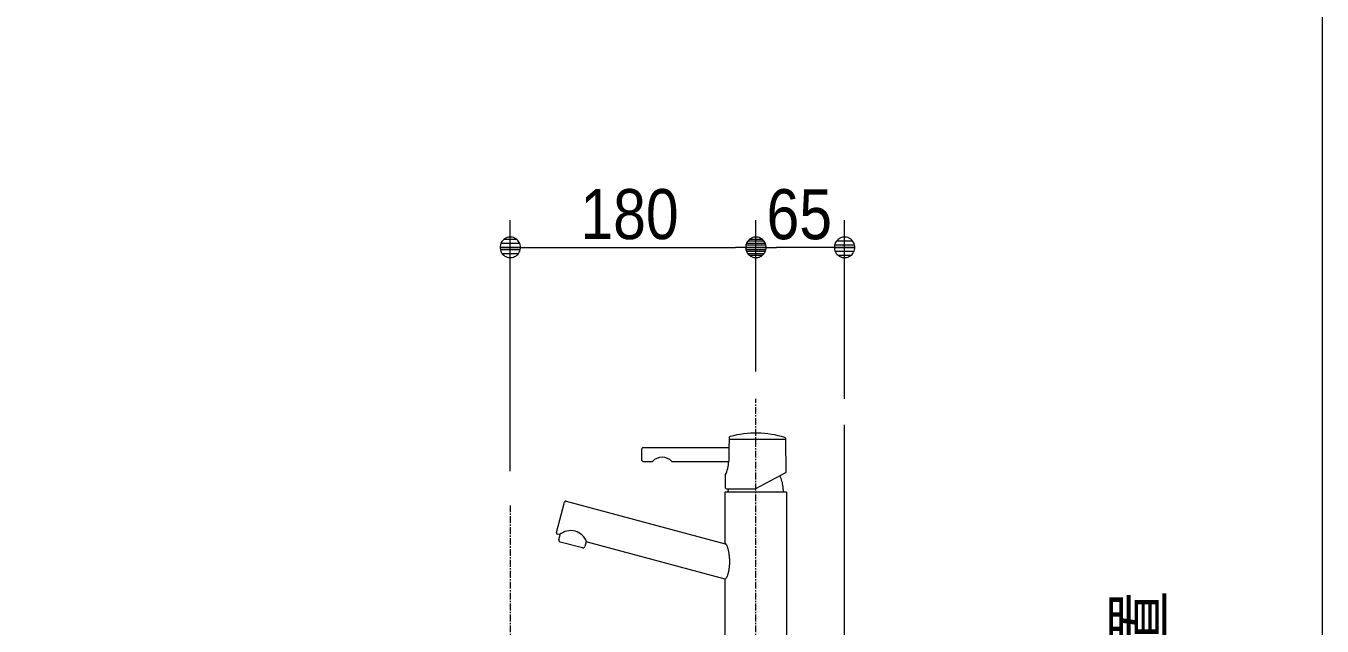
# Model space of a CAD drawing. Units: millimetres, scale not verified. Extents: x -6062 to 6062, y -3045 to 3045.
# Drawn here: x -3872 to -2922, y -1217 to -778 of the extents above; entities that cross this region are included whole.
import ezdxf
from ezdxf.enums import TextEntityAlignment as Align

# ---------------------------------------------------------------- set-up
doc = ezdxf.new("R2010")
doc.units = ezdxf.units.MM
doc.header["$LTSCALE"] = 20
doc.linetypes.add('CHAIN1', pattern=[8, 5, -1, 1, -1])
for name, color, linetype, lineweight in [('0-0_1図面枠', 7, 'Continuous', 9), ('0-1_4給排水', 7, 'Continuous', 9), ('0-2_2寸法-1', 7, 'Continuous', 9), ('0-3_0', 7, 'Continuous', 9), ('0-4_2寸法-2', 7, 'Continuous', 9), ('0-5_5ボウル・キャビネット', 7, 'Continuous', 9)]:
    doc.layers.add(name, color=color, linetype=linetype, lineweight=lineweight)
doc.styles.add('ＭＳ Ｐゴシック', font='')
doc.styles.get('ＭＳ Ｐゴシック').set_extended_font_data('MS PGothic')

# ---------------------------------------------------------------- blocks, each defined once
blk = doc.blocks.new('グループ-4')
at = {"layer": '0-0_1図面枠'}
blk.add_line((-22700, 41000), (-22700, -48600), dxfattribs=at)
blk = doc.blocks.new('グループ-12')
at = {"layer": '0-5_5ボウル・キャビネット'}
blk.add_lwpolyline([(-41700, -41400), (-29700, -41400), (-29700, -21400)], dxfattribs=at)
blk = doc.blocks.new('_Dot')
at = {"layer": '0-3_0'}
for p, q in [((-10, 0), (-20, 0)), ((9.78, 2), (-9.78, 2)), ((7.99, 6), (-7.99, 6)), ((9.16, -3.98), (-9.16, -3.98)), ((6, -7.98), (-6, -7.98))]:
    blk.add_line(p, q, dxfattribs=at)
for points in [[(10, 0), (9.92, 1.25), (9.69, 2.49), (9.3, 3.68), (8.76, 4.82), (8.09, 5.88), (7.29, 6.85), (6.37, 7.71), (5.36, 8.44), (4.26, 9.05), (3.09, 9.51), (1.87, 9.82), (0.63, 9.98), (-0.63, 9.98), (-1.87, 9.82), (-3.09, 9.51), (-4.26, 9.05), (-5.36, 8.44), (-6.37, 7.71), (-7.29, 6.85), (-8.09, 5.88), (-8.76, 4.82), (-9.3, 3.68), (-9.69, 2.49), (-9.92, 1.25), (-10, 0), (0, 0)], [(-10, 0), (-9.92, -1.25), (-9.69, -2.49), (-9.3, -3.68), (-8.76, -4.82), (-8.09, -5.88), (-7.29, -6.85), (-6.37, -7.71), (-5.36, -8.44), (-4.26, -9.05), (-3.09, -9.51), (-1.87, -9.82), (-0.63, -9.98), (0.63, -9.98), (1.87, -9.82), (3.09, -9.51), (4.26, -9.05), (5.36, -8.44), (6.37, -7.71), (7.29, -6.85), (8.09, -5.88), (8.76, -4.82), (9.3, -3.68), (9.69, -2.49), (9.92, -1.25), (10, 0), (0, 0)]]:
    blk.add_lwpolyline(points, close=True, dxfattribs=at)
blk = doc.blocks.new('グループ-14')
at = {"layer": '0-1_4給排水', "linetype": 'CHAIN1'}
blk.add_line((-34600, -22580), (-34600, -34020), dxfattribs=at)
blk = doc.blocks.new('グループ-22')
at = {"layer": '0-1_4給排水', "linetype": 'CHAIN1'}
blk.add_line((-31000, -25400), (-31000, -21020), dxfattribs=at)
at = {"layer": '0-1_4給排水'}
for p, q in [((-30561.3, -21615.3), (-31393.3, -21615.3)), ((-32674.5, -21755.3), (-32674.5, -21915.3)), ((-31395, -21735.3), (-31397.7, -21933.2)), ((-32654.5, -21935.3), (-32517.4, -21935.3)), ((-32231.7, -21935.3), (-31397.8, -21935.3)), ((-31451.3, -22145.1), (-31451.3, -22315.3)), ((-30999.1, -22334.2), (-30560, -22100.7)), ((-30550, -22386), (-31450, -22386)), ((-31431.3, -22335.3), (-31003.8, -22335.3)), ((-31404.9, -22380), (-31401, -22335.3)), ((-30595.1, -22380), (-30601.5, -22306.5)), ((-33924.3, -22975.1), (-33805.3, -22530.8)), ((-33542.5, -23203.7), (-33867.1, -23116.8))]:
    blk.add_line(p, q, dxfattribs=at)
for points in [[(-31393.3, -21592.1), (-31393.3, -21615.3), (-31395, -21735.3), (-32654.5, -21735.3)], [(-30554.7, -22091.7), (-30561.3, -21615.3), (-30561.3, -21606.5)], [(-33780.8, -22516.6), (-31450, -23141.2), (-31450, -22386), (-31444, -22380), (-30556, -22380), (-30550, -22386), (-30550, -24800)], [(-33888.3, -23080), (-33869.6, -23010.5), (-33910.2, -22999.6)], [(-31450, -24800), (-31450, -23658.8), (-33487.1, -23113), (-33505.8, -23182.5)], [(-31392.8, -23281.3), (-31395, -23269.1), (-31397.5, -23256.8), (-31400.1, -23244.6), (-31403, -23232.4), (-31406, -23220.7), (-31409, -23209.7), (-31412, -23199.6), (-31415, -23190.3), (-31418.1, -23181.7), (-31421.2, -23174), (-31424.3, -23167.1), (-31427.4, -23161.1), (-31430.6, -23155.8), (-31433.8, -23151.3), (-31437, -23147.7), (-31440.2, -23144.8), (-31443.4, -23142.8), (-31446.7, -23141.6), (-31450, -23141.2)], [(-31452.5, -23658.1), (-31449.6, -23657.9), (-31446.3, -23656.8), (-31443, -23654.9), (-31439.7, -23652.2), (-31436.4, -23648.6), (-31433.1, -23644.3), (-31429.7, -23639.1), (-31426.4, -23633.1), (-31423, -23626.3), (-31419.7, -23618.7), (-31416.3, -23610.3), (-31412.9, -23601.1), (-31409.6, -23591), (-31406.3, -23580.5), (-31403.2, -23569.8), (-31400.4, -23559), (-31397.7, -23548), (-31395.3, -23536.9), (-31393, -23525.7), (-31391, -23514.3), (-31389.2, -23502.8), (-31387.6, -23491.1), (-31386.2, -23479.3), (-31385.1, -23467.3), (-31384.1, -23455.2), (-31383.3, -23443), (-31382.8, -23430.6), (-31382.5, -23418.1), (-31382.3, -23405.5), (-31382.4, -23393), (-31382.7, -23380.5), (-31383.2, -23368), (-31384, -23355.5), (-31384.9, -23343.1), (-31386.1, -23330.7), (-31387.4, -23318.3), (-31389, -23305.9), (-31390.8, -23293.6), (-31392.8, -23281.3)]]:
    blk.add_lwpolyline(points, dxfattribs=at)
for centre, radius, start, end in [((-31373.3, -21592.1), 20, 142.8192, 180), ((-31373.3, -21592.1), 20, 105.63841, 142.8192), ((-31001.3, -22921), 1400, 88.95973, 105.6384), ((-31001.3, -22921), 1400, 72.28107, 88.95973), ((-30581.3, -21606.5), 20, 36.14053, 72.28107), ((-30581.3, -21606.5), 20, 0, 36.14053), ((-32654.5, -21755.3), 20, 135, 180), ((-32654.5, -21755.3), 20, 90, 135), ((-32654.5, -21915.3), 20, 180, 225), ((-32654.5, -21915.3), 20, 225, 270), ((-32374.5, -22075.3), 200, 90, 135.573), ((-32374.5, -22075.3), 200, 44.427, 90), ((-31847.7, -21927.1), 450, 332.36262, 345.78827), ((-31847.7, -21927.1), 450, 345.78827, 358.94747), ((-31431.3, -22145.1), 20, 166.18131, 180), ((-31431.3, -22145.1), 20, 152.36262, 166.18131), ((-31000, -22341.3), 400, 16.92348, 28.84696), ((-31000, -22341.3), 400, 5, 16.92348), ((-30564.7, -22091.8), 10, 297.99996, 329.39786), ((-30564.7, -22091.8), 10, 329.39786, 0.79576), ((-31431.3, -22315.3), 20, 180, 225), ((-31431.3, -22315.3), 20, 225, 270), ((-31003.8, -22325.3), 10, 270, 284.00001), ((-31003.8, -22325.3), 10, 284.00001, 298.00001), ((-33786, -22536), 20, 75, 164.99999), ((-33905, -22980.3), 20, 165, 254.99999), ((-33715.4, -23200), 250, 75, 130.08079), ((-33715.4, -23200), 250, 19.91921, 75), ((-33859.3, -23087.8), 30, 165, 255), ((-33534.7, -23174.8), 30, 255, 300), ((-33534.7, -23174.8), 30, 300, 345)]:
    blk.add_arc(centre, radius, start, end, dxfattribs=at)

msp = doc.modelspace()

# ---------------------------------------------------------------- linework, layer by layer
at = {"layer": '0-2_2寸法-1'}
for p, q in [((-3517.5, -1104), (-3517.5, -920)), ((-3337.5, -1031), (-3337.5, -920)), ((-3337.5, -1031), (-3337.5, -920)), ((-3272.5, -1051), (-3272.5, -920)), ((-3502.49, -940), (-3352.51, -940)), ((-3287.51, -940), (-3322.49, -940))]:
    msp.add_line(p, q, dxfattribs=at)

# ---------------------------------------------------------------- block references
at = {"layer": '0-0_1図面枠', "xscale": 0.05, "yscale": 0.05}
msp.add_blockref('グループ-4', (-1787.5, 0), dxfattribs=at)
at = {"layer": '0-1_4給排水', "xscale": 0.05, "yscale": 0.05}
for name in ['グループ-22', 'グループ-14']:
    msp.add_blockref(name, (-1787.5, 0), dxfattribs=at)
at = {"layer": '0-2_2寸法-1', "xscale": 0.7503418, "yscale": 0.7503418, "rotation": 180}
for p in [(-3517.5, -940), (-3337.5, -940)]:
    msp.add_blockref('_Dot', p, dxfattribs=at)
at = {"layer": '0-2_2寸法-1', "xscale": 0.7503418, "yscale": 0.7503418}
for p in [(-3337.5, -940), (-3272.5, -940)]:
    msp.add_blockref('_Dot', p, dxfattribs=at)
at = {"layer": '0-5_5ボウル・キャビネット', "xscale": 0.05, "yscale": 0.05}
msp.add_blockref('グループ-12', (-1787.5, 0), dxfattribs=at)

# ---------------------------------------------------------------- texts
at = {"layer": '0-2_2寸法-1', "style": 'ＭＳ Ｐゴシック', "width": 0.9}
for s, p in [('180', (-3466.11, -944.96)), ('65', (-3329.69, -945.06))]:
    msp.add_text(s, height=36.66, dxfattribs=at).set_placement(p, align=Align.BOTTOM_LEFT)
at = {"layer": '0-4_2寸法-2', "style": 'ＭＳ Ｐゴシック', "width": 0.9}
msp.add_text('Pトラップ排水位置', height=36.66, rotation=90, dxfattribs=at).set_placement((-3027.48, -1580.42), align=Align.BOTTOM_LEFT)

doc.saveas('drawing.dxf')
